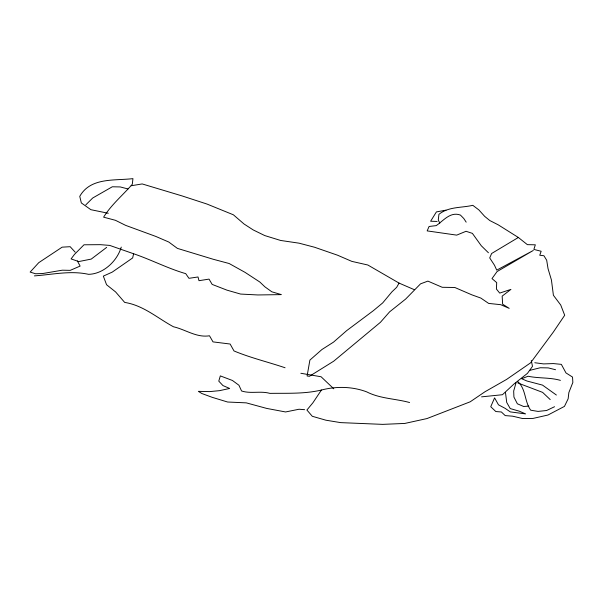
<?xml version="1.0" encoding="UTF-8"?>
<svg xmlns="http://www.w3.org/2000/svg" width="603" height="603" viewBox="0 0 603 603"><rect width="100%" height="100%" fill="white"/><g stroke="black" fill="none" stroke-linecap="round" stroke-linejoin="round"><path stroke-width="0.9" d="M106.678 247.373L91.241 259.086L78.759 261.566L71.086 258.913L74.425 254.443L83.99 244.788L100.422 244.667L109.723 245.406L133.617 253.757L132.66 257.941L112.256 272.096L103.339 276.129L106.565 284.737L115.588 291.92L124.685 302.42C143.408 305.359 157.413 318.098 173.476 326.773C185.611 329.547 196.608 337.914 209.49 335.773L213.01 341.886L230.12 344.027L234.009 350.954C250.614 357.881 268.101 362.004 285.076 367.762M516.032 382.86L513.681 391.03L513.922 397.045L517.359 403.784L523.615 406.482L528.816 406.105M121.256 247.102C117.208 260.986 103.573 274.033 88.535 274.327C70.619 270.348 52.378 274.606 34.401 275.88M414.246 289.651L399.05 283.086L396.684 287.314L391.942 291.829L382.679 302.932L373.332 310.703L346.612 330.678L333.557 342.105L321.904 349.544L309.889 360.104L307.108 375.971L309.414 376.31L333.693 361.197L380.425 322.311L389.621 311.834L405.646 299.065L420.547 283.84L427.904 281.111L442.203 287.284L454.843 287.495L471.817 294.829L480.832 298.07L488.656 303.415L500.709 304.681L509.196 308.352L502.638 304.206L502.163 296.126L510.922 289.402L499.706 293.096L496.42 289.048L496.699 282.603L492.003 278.601L497.038 271.591L533.271 250.479L496.736 270.144L494.49 265.237L489.711 257.918L491.626 253.501L518.354 237.476L527.376 244.652L535.336 244.81L533.859 249.423L541.155 251.263L539.753 255.25L543.914 255.74L546.68 260.217L548.044 268.682L551.428 279.988L553.403 295.282L560.722 305.012L564.694 315.263L553.366 332.027L530.55 362.87L506.58 379.43L484.97 391.762L470.204 401.794L426.969 418.565L404.824 423.434L382.664 424.369L340.642 422.62L325.906 420.201L312.286 416.281L306.912 410.025L312.919 402.766L321.429 390.035C336.218 386.161 352.371 386.433 366.73 391.882C380.003 398.696 395.387 398.621 409.595 402.525M133.617 253.757C151.217 259.735 167.853 268.463 185.732 273.649L188.95 278.315L198.018 276.981L198.99 280.689L209.03 279.114L212.166 284.412L226.984 290.156L240.605 294.068L257.858 294.957L281.36 294.611L271.832 291.807L264.905 286.84L259.833 282.023L245.006 272.337L229.132 263.511L213.206 259.26L177.403 248.383L168.757 242.022L155.8 236.429L125.65 225.371L115.444 220.306L103.61 217.163C111.314 204.681 122.793 195.244 132.298 184.262L132.946 178.631C114.412 180.84 90.586 177.176 79.754 196.352L81.337 202.947L90.872 209.693L108.284 213.274M85.799 204.877L92.696 198.01L112.301 186.779L120.253 186.938L127.994 188.965M518.354 237.476L498.236 224.844L489.824 220.555L484.676 216.364L478.857 209.904L472.82 205.329C461.408 207.975 448.587 206.512 438.931 214.321L438.283 219.952L439.775 223.223M554.549 406.724L546.604 410.507L538.057 411.412L530.693 410.198C524.414 401.492 526.11 389.395 518.037 381.752L517.894 383.003L542.61 392.372L550.215 399.593M529.683 370.37L540.311 367.747L548.263 367.898L555.559 369.737M445.986 210.153L436.399 211.917L430.625 221.241L437.167 221.437M481.571 396.849L502.457 394.716L514.027 383.96L527.459 373.355L532.494 366.338L531.288 360.564M131.183 185.747L142.187 183.938L182.083 195.922L206.95 204.04L233.376 214.796L244.042 223.999L253.207 229.931L264.747 235.569L280.606 240.454L299.058 243.175L314.54 247.238L337.544 255.205L351.835 261.378L367.838 265.011L399.05 283.086M321.429 390.035C304.417 394.091 287.194 393.103 269.903 393.375C260.586 390.706 250.675 393.993 241.562 390.978L238.939 385.249L232.457 380.485L220.321 375.895L218.776 381.134L222.952 385.566L229.653 388.46L219.545 390.661L209.588 391.611L198.357 391.355L201.854 393.518L212.203 397.332L227.61 402.02L246.28 402.864L266.752 408.427L285.573 411.962L299.028 409.241L304.605 409.686M534.786 362.735L543.567 363.903L553.456 363.579L561.34 364.363L565.983 372.925L572.533 377.071L572.85 382.46L568.863 392.553L568.139 398.802L564.446 406.399L547.961 415.03L533.022 418.422L522.68 418.557L512.633 416.183L505.201 415.595L501.395 411.985L495.817 411.54L490.744 406.724L494.588 397.882L498.47 404.809L505.103 408.337L510.319 411.902L525.567 413.892L519.319 411.193L510.236 408.578L506.724 402.465L505.502 392.749M300.852 373.272L321.098 376.762L333.776 388.799M560.421 380.372C549.921 377.327 538.826 378.503 528.062 376.242L521.67 378.729L527.037 381.043L542.512 385.106L556.381 395.033M488.43 252.77L481.269 245.738L472.383 233.369L466.051 231.288L456.697 235.125L427.158 230.896L429.08 226.479L436.218 225.62C443.529 220.638 450.396 211.344 460.428 215.075L463.782 218.497L466.179 222.153M75.156 252.137L70.159 246.695L62.132 247.162L38.75 262.667L30.15 272.081L35.585 273.77L42.647 273.536L62.275 270.197L70.227 270.355L80.109 266.089L77.418 260.986"/></g></svg>
